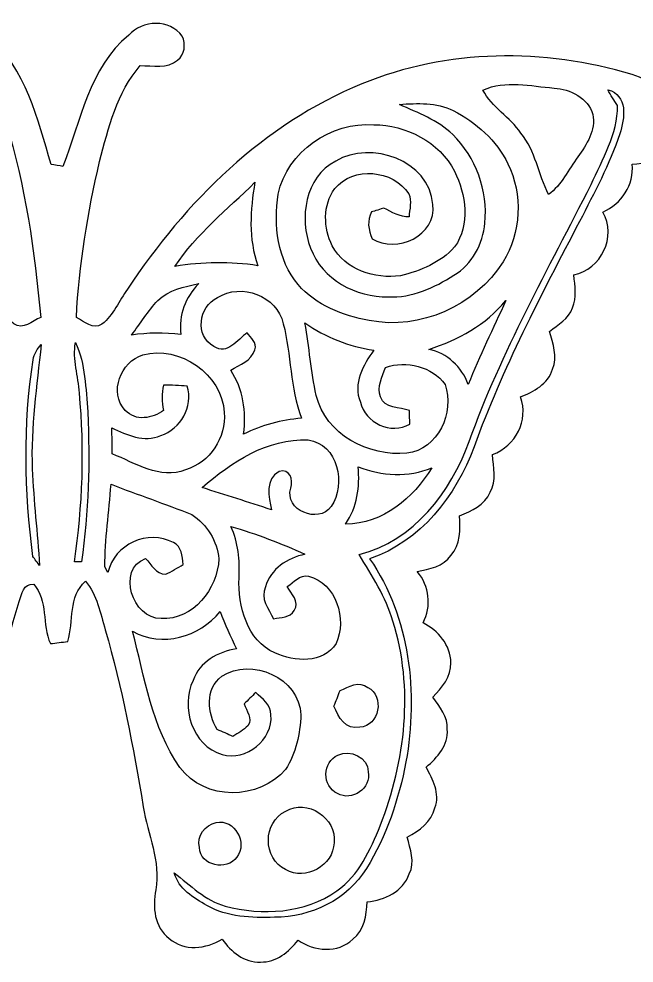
# Model space of a CAD drawing. Header units: centimetres. Extents: x -12.7 to 12.7, y -3.5 to 3.5.
# Drawn here: x -8.36 to -3.77, y -3.51 to 3.54 of the extents above; entities that cross this region are included whole.
import ezdxf

# ---------------------------------------------------------------- set-up
doc = ezdxf.new("R2010")
doc.units = ezdxf.units.CM
doc.header["$MEASUREMENT"] = 0
doc.layers.add('Camada 1', color=7, linetype='Continuous')

msp = doc.modelspace()

# ---------------------------------------------------------------- linework, layer by layer
at = {"layer": 'Camada 1', "color": 156}
for points, knots in [([(-8.97536, 3.435), (-8.86777, 3.53447), (-8.68257, 3.51895), (-8.59013, 3.40571), (-8.59013, 3.40571), (-8.30862, 3.16476), (-8.22571, 2.78765), (-8.1227, 2.44934), (-8.1227, 2.44934), (-8.10048, 2.44544), (-8.05673, 2.4384), (-8.03451, 2.43487), (-8.03451, 2.43487), (-7.90363, 2.77388), (-7.83907, 3.169), (-7.54415, 3.41417), (-7.54415, 3.41417), (-7.44326, 3.52777), (-7.23618, 3.53518), (-7.14516, 3.40606), (-7.14516, 3.40606), (-7.11834, 3.34926), (-7.12328, 3.26531), (-7.18043, 3.22791), (-7.18043, 3.22791), (-7.25523, 3.15841), (-7.36669, 3.18805), (-7.45842, 3.18664), (-7.45842, 3.18664), (-7.63198, 2.98591), (-7.69549, 2.72133), (-7.76216, 2.47156), (-7.76216, 2.47156), (-7.8493, 2.08845), (-7.91668, 1.69898), (-7.93432, 1.30632), (-7.93432, 1.30632), (-7.87681, 1.27881), (-7.80979, 1.2132), (-7.74417, 1.25835), (-7.74417, 1.25835), (-7.65739, 1.32467), (-7.61612, 1.43191), (-7.55332, 1.5187), (-7.55332, 1.5187), (-7.12223, 2.17063), (-6.53873, 2.75166), (-5.80495, 3.0494), (-5.80495, 3.0494), (-5.16854, 3.31257), (-4.44358, 3.31786), (-3.78882, 3.12032), (-3.78882, 3.12032), (-3.64313, 3.07092), (-3.4798, 2.9852), (-3.45015, 2.81834), (-3.45015, 2.81834), (-3.41312, 2.62078), (-3.59692, 2.45109), (-3.78741, 2.45145), (-3.78741, 2.45145), (-3.77367, 2.29481), (-3.86574, 2.15759), (-4.00614, 2.09444), (-4.00614, 2.09444), (-3.90102, 1.90782), (-4.01813, 1.66899), (-4.22346, 1.62524), (-4.22346, 1.62524), (-4.21604, 1.54374), (-4.19734, 1.45661), (-4.23367, 1.37865), (-4.23367, 1.37865), (-4.26154, 1.29716), (-4.33987, 1.2527), (-4.40513, 1.20402), (-4.40513, 1.20402), (-4.37868, 1.11337), (-4.34269, 1.01458), (-4.38255, 0.92145), (-4.38255, 0.92145), (-4.4143, 0.81068), (-4.52191, 0.75352), (-4.62138, 0.71508), (-4.62138, 0.71508), (-4.55682, 0.53693), (-4.65878, 0.35172), (-4.82917, 0.28468), (-4.82917, 0.28468), (-4.82353, 0.1912), (-4.79812, 0.0896), (-4.84752, 0.00316), (-4.84752, 0.00316), (-4.8895, -0.09031), (-4.98439, -0.13828), (-5.07576, -0.1711), (-5.07576, -0.1711), (-5.07047, -0.27269), (-5.06623, -0.38734), (-5.14068, -0.46777), (-5.14068, -0.46777), (-5.19852, -0.54892), (-5.29907, -0.57009), (-5.3908, -0.58807), (-5.3908, -0.58807), (-5.30224, -0.69708), (-5.28143, -0.84384), (-5.34846, -0.97048), (-5.34846, -0.97048), (-5.23521, -1.02763), (-5.14244, -1.13629), (-5.13997, -1.26824), (-5.13997, -1.26824), (-5.13927, -1.37159), (-5.20664, -1.45555), (-5.27473, -1.52541), (-5.27473, -1.52541), (-5.22498, -1.59702), (-5.16078, -1.67145), (-5.16714, -1.76494), (-5.16714, -1.76494), (-5.15761, -1.88312), (-5.24121, -1.97555), (-5.32448, -2.04716), (-5.32448, -2.04716), (-5.27649, -2.13924), (-5.21828, -2.2433), (-5.25955, -2.34984), (-5.25955, -2.34984), (-5.28355, -2.45568), (-5.37562, -2.52095), (-5.46559, -2.56892), (-5.46559, -2.56892), (-5.44653, -2.65923), (-5.4049, -2.75449), (-5.45146, -2.84373), (-5.45146, -2.84373), (-5.49697, -2.97709), (-5.63421, -3.03883), (-5.76509, -3.05152), (-5.76509, -3.05152), (-5.76932, -3.15277), (-5.78626, -3.26424), (-5.87128, -3.33128), (-5.87128, -3.33128), (-5.98416, -3.43817), (-6.15984, -3.42089), (-6.28085, -3.33798), (-6.28085, -3.33798), (-6.34965, -3.42477), (-6.44313, -3.50485), (-6.56132, -3.50097), (-6.56132, -3.50097), (-6.68301, -3.50626), (-6.78074, -3.42511), (-6.84635, -3.33092), (-6.84635, -3.33092), (-6.96665, -3.40218), (-7.13034, -3.4244), (-7.24217, -3.32458), (-7.24217, -3.32458), (-7.35541, -3.24131), (-7.36599, -3.08997), (-7.34165, -2.96262), (-7.34165, -2.96262), (-7.30284, -2.7492), (-7.4055, -2.54916), (-7.43549, -2.34209), (-7.43549, -2.34209), (-7.50922, -1.8983), (-7.59459, -1.45555), (-7.71877, -1.0227), (-7.71877, -1.0227), (-7.75652, -0.89782), (-7.77909, -0.762), (-7.86659, -0.6597), (-7.86659, -0.6597), (-7.99641, -0.77399), (-7.9516, -0.95956), (-7.99923, -1.10912), (-7.99923, -1.10912), (-8.04227, -1.11512), (-8.08531, -1.12077), (-8.12834, -1.12572), (-8.12834, -1.12572), (-8.19361, -0.98424), (-8.14387, -0.80222), (-8.25323, -0.68297), (-8.25323, -0.68297), (-8.3319, -0.6738), (-8.33931, -0.75671), (-8.36083, -0.81138), (-8.36083, -0.81138), (-8.48395, -1.20685), (-8.57673, -1.61113), (-8.65116, -2.01824), (-8.65116, -2.01824), (-8.68538, -2.22037), (-8.71149, -2.42534), (-8.77746, -2.62078), (-8.77746, -2.62078), (-8.83461, -2.77671), (-8.80215, -2.94393), (-8.80004, -3.10549), (-8.80004, -3.10549), (-8.79545, -3.24979), (-8.9228, -3.37609), (-9.06285, -3.39195), (-9.06285, -3.39195), (-9.14858, -3.40747), (-9.22761, -3.36444), (-9.30239, -3.32987), (-9.30239, -3.32987), (-9.37153, -3.4237), (-9.46996, -3.50908), (-9.59485, -3.50097), (-9.59485, -3.50097), (-9.71232, -3.50448), (-9.80087, -3.41911), (-9.86966, -3.33409), (-9.86966, -3.33409), (-9.96279, -3.3976), (-10.08309, -3.43358), (-10.19139, -3.38561), (-10.19139, -3.38561), (-10.32756, -3.33833), (-10.39001, -3.18735), (-10.3893, -3.05257), (-10.3893, -3.05257), (-10.50042, -3.03423), (-10.62354, -2.99649), (-10.67787, -2.88819), (-10.67787, -2.88819), (-10.73996, -2.79118), (-10.7135, -2.67404), (-10.68916, -2.56962), (-10.68916, -2.56962), (-10.81757, -2.51319), (-10.89377, -2.3936), (-10.91564, -2.25812), (-10.91564, -2.25812), (-10.88918, -2.18687), (-10.86131, -2.11632), (-10.83063, -2.04681), (-10.83063, -2.04681), (-10.90259, -1.97979), (-10.97702, -1.90324), (-10.98232, -1.79882), (-10.98232, -1.79882), (-10.9982, -1.69333), (-10.93257, -1.60338), (-10.87402, -1.52364), (-10.87402, -1.52364), (-10.9421, -1.4545), (-11.01407, -1.37407), (-11.00384, -1.26929), (-11.00384, -1.26929), (-11.01478, -1.13383), (-10.91071, -1.03292), (-10.80417, -0.96908), (-10.80417, -0.96908), (-10.86272, -0.84137), (-10.85249, -0.69497), (-10.75795, -0.58807), (-10.75795, -0.58807), (-10.93011, -0.58242), (-11.06311, -0.45049), (-11.09097, -0.28468), (-11.09097, -0.28468), (-11.08321, -0.25717), (-11.06769, -0.20284), (-11.05993, -0.17568), (-11.05993, -0.17568), (-11.26525, -0.13828), (-11.40106, 0.08678), (-11.30723, 0.28187), (-11.30723, 0.28187), (-11.48503, 0.3383), (-11.59933, 0.5334), (-11.5256, 0.71366), (-11.5256, 0.71366), (-11.62755, 0.75352), (-11.73656, 0.81173), (-11.76902, 0.92533), (-11.76902, 0.92533), (-11.81664, 1.01706), (-11.77536, 1.11478), (-11.73868, 1.20156), (-11.73868, 1.20156), (-11.80218, 1.2467), (-11.87344, 1.28869), (-11.90872, 1.36102), (-11.90872, 1.36102), (-11.9574, 1.44073), (-11.93518, 1.53704), (-11.93341, 1.62453), (-11.93341, 1.62453), (-12.02337, 1.66334), (-12.12074, 1.71167), (-12.15672, 1.80974), (-12.15672, 1.80974), (-12.21069, 1.90112), (-12.17612, 2.00589), (-12.14331, 2.09727), (-12.14331, 2.09727), (-12.28654, 2.15406), (-12.37967, 2.29622), (-12.3645, 2.45145), (-12.3645, 2.45145), (-12.44529, 2.46803), (-12.5356, 2.4758), (-12.59663, 2.53858), (-12.59663, 2.53858), (-12.73563, 2.65077), (-12.73563, 2.89031), (-12.59346, 3.00002), (-12.59346, 3.00002), (-12.43294, 3.12384), (-12.22587, 3.15877), (-12.03219, 3.19863), (-12.03219, 3.19863), (-11.42964, 3.31998), (-10.78759, 3.26073), (-10.22737, 3.00214), (-10.22737, 3.00214), (-9.54792, 2.69346), (-9.00465, 2.14524), (-8.59613, 1.53), (-8.59613, 1.53), (-8.53263, 1.44003), (-8.48713, 1.33385), (-8.4021, 1.26118), (-8.4021, 1.26118), (-8.33261, 1.21108), (-8.26276, 1.28128), (-8.20067, 1.3081), (-8.20067, 1.3081), (-8.24618, 1.79811), (-8.31285, 2.29022), (-8.46173, 2.76083), (-8.46173, 2.76083), (-8.51464, 2.90936), (-8.56791, 3.06811), (-8.68432, 3.17994), (-8.68432, 3.17994), (-8.80463, 3.17183), (-8.92775, 3.18065), (-9.01805, 3.2706), (-9.01805, 3.2706), (-9.01099, 3.32668), (-9.02511, 3.39478), (-8.97536, 3.435)], [0, 0, 0, 0, 0.011236, 0.011236, 0.011236, 0.011236, 0.0224719, 0.0224719, 0.0224719, 0.0224719, 0.0337079, 0.0337079, 0.0337079, 0.0337079, 0.0449438, 0.0449438, 0.0449438, 0.0449438, 0.0561798, 0.0561798, 0.0561798, 0.0561798, 0.0674157, 0.0674157, 0.0674157, 0.0674157, 0.0786517, 0.0786517, 0.0786517, 0.0786517, 0.0898876, 0.0898876, 0.0898876, 0.0898876, 0.1011236, 0.1011236, 0.1011236, 0.1011236, 0.1123596, 0.1123596, 0.1123596, 0.1123596, 0.1235955, 0.1235955, 0.1235955, 0.1235955, 0.1348315, 0.1348315, 0.1348315, 0.1348315, 0.1460674, 0.1460674, 0.1460674, 0.1460674, 0.1573034, 0.1573034, 0.1573034, 0.1573034, 0.1685393, 0.1685393, 0.1685393, 0.1685393, 0.1797753, 0.1797753, 0.1797753, 0.1797753, 0.1910112, 0.1910112, 0.1910112, 0.1910112, 0.2022472, 0.2022472, 0.2022472, 0.2022472, 0.2134831, 0.2134831, 0.2134831, 0.2134831, 0.2247191, 0.2247191, 0.2247191, 0.2247191, 0.2359551, 0.2359551, 0.2359551, 0.2359551, 0.247191, 0.247191, 0.247191, 0.247191, 0.258427, 0.258427, 0.258427, 0.258427, 0.2696629, 0.2696629, 0.2696629, 0.2696629, 0.2808989, 0.2808989, 0.2808989, 0.2808989, 0.2921348, 0.2921348, 0.2921348, 0.2921348, 0.3033708, 0.3033708, 0.3033708, 0.3033708, 0.3146067, 0.3146067, 0.3146067, 0.3146067, 0.3258427, 0.3258427, 0.3258427, 0.3258427, 0.3370787, 0.3370787, 0.3370787, 0.3370787, 0.3483146, 0.3483146, 0.3483146, 0.3483146, 0.3595506, 0.3595506, 0.3595506, 0.3595506, 0.3707865, 0.3707865, 0.3707865, 0.3707865, 0.3820225, 0.3820225, 0.3820225, 0.3820225, 0.3932584, 0.3932584, 0.3932584, 0.3932584, 0.4044944, 0.4044944, 0.4044944, 0.4044944, 0.4157303, 0.4157303, 0.4157303, 0.4157303, 0.4269663, 0.4269663, 0.4269663, 0.4269663, 0.4382022, 0.4382022, 0.4382022, 0.4382022, 0.4494382, 0.4494382, 0.4494382, 0.4494382, 0.4606742, 0.4606742, 0.4606742, 0.4606742, 0.4719101, 0.4719101, 0.4719101, 0.4719101, 0.4831461, 0.4831461, 0.4831461, 0.4831461, 0.494382, 0.494382, 0.494382, 0.494382, 0.505618, 0.505618, 0.505618, 0.505618, 0.5168539, 0.5168539, 0.5168539, 0.5168539, 0.5280899, 0.5280899, 0.5280899, 0.5280899, 0.5393258, 0.5393258, 0.5393258, 0.5393258, 0.5505618, 0.5505618, 0.5505618, 0.5505618, 0.5617978, 0.5617978, 0.5617978, 0.5617978, 0.5730337, 0.5730337, 0.5730337, 0.5730337, 0.5842697, 0.5842697, 0.5842697, 0.5842697, 0.5955056, 0.5955056, 0.5955056, 0.5955056, 0.6067416, 0.6067416, 0.6067416, 0.6067416, 0.6179775, 0.6179775, 0.6179775, 0.6179775, 0.6292135, 0.6292135, 0.6292135, 0.6292135, 0.6404494, 0.6404494, 0.6404494, 0.6404494, 0.6516854, 0.6516854, 0.6516854, 0.6516854, 0.6629213, 0.6629213, 0.6629213, 0.6629213, 0.6741573, 0.6741573, 0.6741573, 0.6741573, 0.6853933, 0.6853933, 0.6853933, 0.6853933, 0.6966292, 0.6966292, 0.6966292, 0.6966292, 0.7078652, 0.7078652, 0.7078652, 0.7078652, 0.7191011, 0.7191011, 0.7191011, 0.7191011, 0.7303371, 0.7303371, 0.7303371, 0.7303371, 0.741573, 0.741573, 0.741573, 0.741573, 0.752809, 0.752809, 0.752809, 0.752809, 0.7640449, 0.7640449, 0.7640449, 0.7640449, 0.7752809, 0.7752809, 0.7752809, 0.7752809, 0.7865169, 0.7865169, 0.7865169, 0.7865169, 0.7977528, 0.7977528, 0.7977528, 0.7977528, 0.8089888, 0.8089888, 0.8089888, 0.8089888, 0.8202247, 0.8202247, 0.8202247, 0.8202247, 0.8314607, 0.8314607, 0.8314607, 0.8314607, 0.8426966, 0.8426966, 0.8426966, 0.8426966, 0.8539326, 0.8539326, 0.8539326, 0.8539326, 0.8651685, 0.8651685, 0.8651685, 0.8651685, 0.8764045, 0.8764045, 0.8764045, 0.8764045, 0.8876404, 0.8876404, 0.8876404, 0.8876404, 0.8988764, 0.8988764, 0.8988764, 0.8988764, 0.9101124, 0.9101124, 0.9101124, 0.9101124, 0.9213483, 0.9213483, 0.9213483, 0.9213483, 0.9325843, 0.9325843, 0.9325843, 0.9325843, 0.9438202, 0.9438202, 0.9438202, 0.9438202, 0.9550562, 0.9550562, 0.9550562, 0.9550562, 0.9662921, 0.9662921, 0.9662921, 0.9662921, 0.9775281, 0.9775281, 0.9775281, 0.9775281, 1, 1, 1, 1]), ([(-4.90114, 3.00426), (-4.90114, 3.00426), (-4.90114, 3.00426), (-4.90114, 3.00426), (-4.90114, 3.00426), (-4.83622, 2.87231), (-4.69688, 2.80423), (-4.61751, 2.68286), (-4.61751, 2.68286), (-4.50849, 2.55023), (-4.48768, 2.37455), (-4.41218, 2.22462), (-4.41218, 2.22462), (-4.31341, 2.29658), (-4.26366, 2.41053), (-4.19276, 2.50613), (-4.19276, 2.50613), (-4.1282, 2.59785), (-4.05553, 2.70474), (-4.08235, 2.82292), (-4.08235, 2.82292), (-4.11621, 2.94674), (-4.25097, 3.01166), (-4.37056, 3.01907), (-4.37056, 3.01907), (-4.54625, 3.03318), (-4.73251, 3.07939), (-4.90114, 3.00426)], [0, 0, 0, 0, 0.125, 0.125, 0.125, 0.125, 0.25, 0.25, 0.25, 0.25, 0.375, 0.375, 0.375, 0.375, 0.5, 0.5, 0.5, 0.5, 0.625, 0.625, 0.625, 0.625, 0.75, 0.75, 0.75, 0.75, 1, 1, 1, 1]), ([(-3.9698, 3.00637), (-3.9698, 3.00637), (-3.9698, 3.00637), (-3.9698, 3.00637), (-3.9698, 3.00637), (-3.94687, 2.9665), (-3.92253, 2.92734), (-3.89714, 2.88854), (-3.89714, 2.88854), (-3.89643, 2.67616), (-4.00931, 2.48778), (-4.09434, 2.29975), (-4.09434, 2.29975), (-4.41395, 1.66863), (-4.76462, 1.05021), (-5.00415, 0.3824), (-5.00415, 0.3824), (-5.13961, 0.00353), (-5.41867, -0.35947), (-5.82577, -0.46036), (-5.82577, -0.46036), (-5.72735, -0.61841), (-5.62645, -0.77786), (-5.57283, -0.95815), (-5.57283, -0.95815), (-5.41548, -1.45625), (-5.4797, -2.00306), (-5.66737, -2.48391), (-5.66737, -2.48391), (-5.74216, -2.66347), (-5.82648, -2.85467), (-5.99052, -2.97039), (-5.99052, -2.97039), (-6.23005, -3.13867), (-6.54861, -3.1577), (-6.82449, -3.08363), (-6.82449, -3.08363), (-6.97512, -3.04341), (-7.08271, -2.92629), (-7.20407, -2.83669), (-7.20407, -2.83669), (-7.17303, -2.95627), (-7.05943, -3.02119), (-6.96029, -3.07974), (-6.96029, -3.07974), (-6.80755, -3.16652), (-6.62763, -3.17253), (-6.45617, -3.16723), (-6.45617, -3.16723), (-6.18771, -3.16759), (-5.91185, -3.03635), (-5.77074, -2.80317), (-5.77074, -2.80317), (-5.6201, -2.56151), (-5.53013, -2.28635), (-5.47546, -2.008), (-5.47546, -2.008), (-5.38551, -1.4926), (-5.443, -0.93169), (-5.74674, -0.49247), (-5.74674, -0.49247), (-5.36609, -0.36547), (-5.10222, -0.02329), (-4.9671, 0.3422), (-4.9671, 0.3422), (-4.75684, 0.92604), (-4.46792, 1.47637), (-4.18007, 2.02423), (-4.18007, 2.02423), (-4.07105, 2.23767), (-3.95605, 2.44968), (-3.8795, 2.67723), (-3.8795, 2.67723), (-3.84315, 2.79471), (-3.81706, 2.9665), (-3.9698, 3.00637)], [0, 0, 0, 0, 0.05, 0.05, 0.05, 0.05, 0.1, 0.1, 0.1, 0.1, 0.15, 0.15, 0.15, 0.15, 0.2, 0.2, 0.2, 0.2, 0.25, 0.25, 0.25, 0.25, 0.3, 0.3, 0.3, 0.3, 0.35, 0.35, 0.35, 0.35, 0.4, 0.4, 0.4, 0.4, 0.45, 0.45, 0.45, 0.45, 0.5, 0.5, 0.5, 0.5, 0.55, 0.55, 0.55, 0.55, 0.6, 0.6, 0.6, 0.6, 0.65, 0.65, 0.65, 0.65, 0.7, 0.7, 0.7, 0.7, 0.75, 0.75, 0.75, 0.75, 0.8, 0.8, 0.8, 0.8, 0.85, 0.85, 0.85, 0.85, 0.9, 0.9, 0.9, 0.9, 1, 1, 1, 1]), ([(-5.52414, 2.89701), (-5.52414, 2.89701), (-5.52414, 2.89701), (-5.52414, 2.89701), (-5.52414, 2.89701), (-5.38621, 2.83316), (-5.23733, 2.78058), (-5.12655, 2.67194), (-5.12655, 2.67194), (-4.95265, 2.50367), (-4.86409, 2.25248), (-4.88631, 2.01188), (-4.88631, 2.01188), (-4.90114, 1.85666), (-4.98264, 1.70532), (-5.11739, 1.62243), (-5.11739, 1.62243), (-5.2645, 1.5307), (-5.43102, 1.45204), (-5.60882, 1.46156), (-5.60882, 1.46156), (-5.84799, 1.45767), (-6.10129, 1.59173), (-6.18701, 1.82386), (-6.18701, 1.82386), (-6.27486, 2.04645), (-6.22828, 2.35513), (-6.00004, 2.47438), (-6.00004, 2.47438), (-5.73369, 2.63031), (-5.30365, 2.48214), (-5.27402, 2.15123), (-5.27402, 2.15123), (-5.24827, 1.9191), (-5.54177, 1.78011), (-5.72876, 1.89547), (-5.72876, 1.89547), (-5.75627, 1.96074), (-5.76721, 2.03022), (-5.73229, 2.09479), (-5.73229, 2.09479), (-5.70934, 2.10185), (-5.66349, 2.11632), (-5.64056, 2.12372), (-5.64056, 2.12372), (-5.58058, 2.09373), (-5.52167, 2.05668), (-5.45217, 2.05739), (-5.45217, 2.05739), (-5.44971, 2.11454), (-5.4296, 2.17628), (-5.45535, 2.23061), (-5.45535, 2.23061), (-5.57106, 2.41087), (-5.86951, 2.43733), (-6.00674, 2.26905), (-6.00674, 2.26905), (-6.09706, 2.1477), (-6.09211, 1.97343), (-6.02543, 1.84221), (-6.02543, 1.84221), (-5.93054, 1.66404), (-5.70723, 1.59208), (-5.51638, 1.61924), (-5.51638, 1.61924), (-5.36787, 1.65417), (-5.21652, 1.71767), (-5.11281, 1.83339), (-5.11281, 1.83339), (-4.99356, 1.99989), (-5.02673, 2.22532), (-5.11422, 2.39818), (-5.11422, 2.39818), (-5.22393, 2.61902), (-5.47582, 2.74284), (-5.7157, 2.74567), (-5.7157, 2.74567), (-6.03144, 2.77001), (-6.3634, 2.54387), (-6.42832, 2.22849), (-6.42832, 2.22849), (-6.46535, 1.99672), (-6.43431, 1.73848), (-6.28015, 1.55256), (-6.28015, 1.55256), (-6.14785, 1.397), (-5.94606, 1.32291), (-5.75062, 1.28517), (-5.75062, 1.28517), (-5.36999, 1.20931), (-4.95723, 1.39522), (-4.75156, 1.72191), (-4.75156, 1.72191), (-4.61468, 1.93815), (-4.60269, 2.22566), (-4.71523, 2.45463), (-4.71523, 2.45463), (-4.79848, 2.63031), (-4.95335, 2.76294), (-5.12304, 2.85114), (-5.12304, 2.85114), (-5.24756, 2.91465), (-5.38973, 2.90617), (-5.52414, 2.89701)], [0, 0, 0, 0, 0.037037, 0.037037, 0.037037, 0.037037, 0.0740741, 0.0740741, 0.0740741, 0.0740741, 0.1111111, 0.1111111, 0.1111111, 0.1111111, 0.1481481, 0.1481481, 0.1481481, 0.1481481, 0.1851852, 0.1851852, 0.1851852, 0.1851852, 0.2222222, 0.2222222, 0.2222222, 0.2222222, 0.2592593, 0.2592593, 0.2592593, 0.2592593, 0.2962963, 0.2962963, 0.2962963, 0.2962963, 0.3333333, 0.3333333, 0.3333333, 0.3333333, 0.3703704, 0.3703704, 0.3703704, 0.3703704, 0.4074074, 0.4074074, 0.4074074, 0.4074074, 0.4444444, 0.4444444, 0.4444444, 0.4444444, 0.4814815, 0.4814815, 0.4814815, 0.4814815, 0.5185185, 0.5185185, 0.5185185, 0.5185185, 0.5555556, 0.5555556, 0.5555556, 0.5555556, 0.5925926, 0.5925926, 0.5925926, 0.5925926, 0.6296296, 0.6296296, 0.6296296, 0.6296296, 0.6666667, 0.6666667, 0.6666667, 0.6666667, 0.7037037, 0.7037037, 0.7037037, 0.7037037, 0.7407407, 0.7407407, 0.7407407, 0.7407407, 0.7777778, 0.7777778, 0.7777778, 0.7777778, 0.8148148, 0.8148148, 0.8148148, 0.8148148, 0.8518519, 0.8518519, 0.8518519, 0.8518519, 0.8888889, 0.8888889, 0.8888889, 0.8888889, 0.9259259, 0.9259259, 0.9259259, 0.9259259, 1, 1, 1, 1]), ([(-7.19912, 1.68804), (-7.19912, 1.68804), (-7.19912, 1.68804), (-7.19912, 1.68804), (-7.19912, 1.68804), (-6.99416, 1.72261), (-6.78532, 1.72649), (-6.57965, 1.69367), (-6.57965, 1.69367), (-6.65339, 1.89406), (-6.63751, 2.10996), (-6.60259, 2.31634), (-6.60259, 2.31634), (-6.80755, 2.11313), (-7.03967, 1.93145), (-7.19912, 1.68804)], [0, 0, 0, 0, 0.2, 0.2, 0.2, 0.2, 0.4, 0.4, 0.4, 0.4, 0.6, 0.6, 0.6, 0.6, 1, 1, 1, 1]), ([(-7.32683, 1.43403), (-7.32683, 1.43403), (-7.32683, 1.43403), (-7.32683, 1.43403), (-7.32683, 1.43403), (-7.40233, 1.35573), (-7.45737, 1.26118), (-7.52439, 1.17651), (-7.52439, 1.17651), (-7.40197, 1.19379), (-7.27779, 1.19556), (-7.15503, 1.1818), (-7.15503, 1.1818), (-7.17373, 1.32537), (-7.11941, 1.45767), (-7.02203, 1.56104), (-7.02203, 1.56104), (-7.12857, 1.53458), (-7.24675, 1.51623), (-7.32683, 1.43403)], [0, 0, 0, 0, 0.1666667, 0.1666667, 0.1666667, 0.1666667, 0.3333333, 0.3333333, 0.3333333, 0.3333333, 0.5, 0.5, 0.5, 0.5, 0.6666667, 0.6666667, 0.6666667, 0.6666667, 1, 1, 1, 1]), ([(-6.88128, 1.45555), (-6.88128, 1.45555), (-6.88128, 1.45555), (-6.88128, 1.45555), (-6.88128, 1.45555), (-7.02168, 1.39312), (-7.0545, 1.16733), (-6.90808, 1.0922), (-6.90808, 1.0922), (-6.80826, 1.02305), (-6.7324, 1.14299), (-6.66009, 1.19415), (-6.66009, 1.19415), (-6.63504, 1.15605), (-6.58247, 1.11936), (-6.604, 1.0668), (-6.604, 1.0668), (-6.62763, 0.98424), (-6.71583, 0.95355), (-6.78285, 0.9151), (-6.78285, 0.9151), (-6.69079, 0.77328), (-6.66467, 0.6043), (-6.68689, 0.43814), (-6.68689, 0.43814), (-6.55214, 0.50482), (-6.40503, 0.54363), (-6.25544, 0.55597), (-6.25544, 0.55597), (-6.33906, 0.78317), (-6.33306, 1.0287), (-6.39056, 1.26118), (-6.39056, 1.26118), (-6.43784, 1.46897), (-6.70418, 1.56951), (-6.88128, 1.45555)], [0, 0, 0, 0, 0.1, 0.1, 0.1, 0.1, 0.2, 0.2, 0.2, 0.2, 0.3, 0.3, 0.3, 0.3, 0.4, 0.4, 0.4, 0.4, 0.5, 0.5, 0.5, 0.5, 0.6, 0.6, 0.6, 0.6, 0.7, 0.7, 0.7, 0.7, 0.8, 0.8, 0.8, 0.8, 1, 1, 1, 1]), ([(-5.30577, 1.06961), (-5.30577, 1.06961), (-5.30577, 1.06961), (-5.30577, 1.06961), (-5.30577, 1.06961), (-5.16573, 1.0414), (-5.06201, 0.93909), (-5.01085, 0.80856), (-5.01085, 0.80856), (-4.92653, 1.02059), (-4.82458, 1.22555), (-4.73075, 1.43333), (-4.73075, 1.43333), (-4.87927, 1.25377), (-5.08706, 1.14053), (-5.30577, 1.06961)], [0, 0, 0, 0, 0.2, 0.2, 0.2, 0.2, 0.4, 0.4, 0.4, 0.4, 0.6, 0.6, 0.6, 0.6, 1, 1, 1, 1]), ([(-6.22935, 1.26646), (-6.22935, 1.26646), (-6.22935, 1.26646), (-6.22935, 1.26646), (-6.22935, 1.26646), (-6.19794, 1.08691), (-6.18313, 0.90452), (-6.14503, 0.72602), (-6.14503, 0.72602), (-6.07694, 0.43497), (-5.75132, 0.26704), (-5.4691, 0.29491), (-5.4691, 0.29491), (-5.23521, 0.32103), (-5.1114, 0.60006), (-5.18337, 0.80751), (-5.18337, 0.80751), (-5.27826, 0.94156), (-5.47582, 0.98953), (-5.62785, 0.93486), (-5.62785, 0.93486), (-5.65431, 0.86535), (-5.69241, 0.79058), (-5.66596, 0.71472), (-5.66596, 0.71472), (-5.63738, 0.62476), (-5.52167, 0.64311), (-5.45007, 0.61277), (-5.45007, 0.61277), (-5.449, 0.57962), (-5.44759, 0.54609), (-5.44653, 0.51257), (-5.44653, 0.51257), (-5.58835, 0.43039), (-5.77744, 0.52069), (-5.81589, 0.67627), (-5.81589, 0.67627), (-5.87269, 0.81314), (-5.79578, 0.95391), (-5.7157, 1.06291), (-5.7157, 1.06291), (-5.9002, 1.09007), (-6.07625, 1.15992), (-6.22935, 1.26646)], [0, 0, 0, 0, 0.0833333, 0.0833333, 0.0833333, 0.0833333, 0.1666667, 0.1666667, 0.1666667, 0.1666667, 0.25, 0.25, 0.25, 0.25, 0.3333333, 0.3333333, 0.3333333, 0.3333333, 0.4166667, 0.4166667, 0.4166667, 0.4166667, 0.5, 0.5, 0.5, 0.5, 0.5833333, 0.5833333, 0.5833333, 0.5833333, 0.6666667, 0.6666667, 0.6666667, 0.6666667, 0.75, 0.75, 0.75, 0.75, 0.8333333, 0.8333333, 0.8333333, 0.8333333, 1, 1, 1, 1]), ([(-8.25712, 0.99236), (-8.25712, 0.99236), (-8.25712, 0.99236), (-8.25712, 0.99236), (-8.25712, 0.99236), (-8.33261, 0.50658), (-8.32237, 0.00987), (-8.25888, -0.47659), (-8.25888, -0.47659), (-8.24653, -0.49283), (-8.22184, -0.52563), (-8.20949, -0.54222), (-8.20949, -0.54222), (-8.22536, -0.30198), (-8.25323, -0.06244), (-8.26417, 0.17814), (-8.26417, 0.17814), (-8.27511, 0.4893), (-8.2303, 0.79833), (-8.19679, 1.1063), (-8.19679, 1.1063), (-8.22642, 1.07421), (-8.25111, 1.03716), (-8.25712, 0.99236)], [0, 0, 0, 0, 0.1428571, 0.1428571, 0.1428571, 0.1428571, 0.2857143, 0.2857143, 0.2857143, 0.2857143, 0.4285714, 0.4285714, 0.4285714, 0.4285714, 0.5714286, 0.5714286, 0.5714286, 0.5714286, 0.7142857, 0.7142857, 0.7142857, 0.7142857, 1, 1, 1, 1]), ([(-7.91174, 0.74365), (-7.91174, 0.74365), (-7.91174, 0.74365), (-7.91174, 0.74365), (-7.91174, 0.74365), (-7.87364, 0.3249), (-7.88634, -0.09877), (-7.94985, -0.51469), (-7.94985, -0.51469), (-7.93644, -0.51469), (-7.91033, -0.5154), (-7.89727, -0.51576), (-7.89727, -0.51576), (-7.84083, -0.14605), (-7.83342, 0.2293), (-7.8493, 0.60254), (-7.8493, 0.60254), (-7.86518, 0.77681), (-7.86623, 0.95956), (-7.94138, 1.12077), (-7.94138, 1.12077), (-7.96536, 0.99413), (-7.91915, 0.86995), (-7.91174, 0.74365)], [0, 0, 0, 0, 0.1428571, 0.1428571, 0.1428571, 0.1428571, 0.2857143, 0.2857143, 0.2857143, 0.2857143, 0.4285714, 0.4285714, 0.4285714, 0.4285714, 0.5714286, 0.5714286, 0.5714286, 0.5714286, 0.7142857, 0.7142857, 0.7142857, 0.7142857, 1, 1, 1, 1]), ([(-7.5699, 0.61453), (-7.5699, 0.61453), (-7.5699, 0.61453), (-7.5699, 0.61453), (-7.5699, 0.61453), (-7.49265, 0.53021), (-7.36776, 0.55386), (-7.28415, 0.61453), (-7.28415, 0.61453), (-7.29933, 0.67734), (-7.29721, 0.74048), (-7.28486, 0.80291), (-7.28486, 0.80291), (-7.22558, 0.80222), (-7.16633, 0.8001), (-7.10706, 0.79621), (-7.10706, 0.79621), (-7.06191, 0.64065), (-7.15503, 0.4773), (-7.30566, 0.42615), (-7.30566, 0.42615), (-7.42914, 0.37358), (-7.55896, 0.43003), (-7.67009, 0.48541), (-7.67009, 0.48541), (-7.66867, 0.4205), (-7.66726, 0.35524), (-7.66655, 0.28963), (-7.66655, 0.28963), (-7.4944, 0.22153), (-7.31061, 0.09525), (-7.12011, 0.17144), (-7.12011, 0.17144), (-6.93773, 0.22436), (-6.81743, 0.41205), (-6.83153, 0.59901), (-6.83153, 0.59901), (-6.84883, 0.88582), (-7.16455, 1.10384), (-7.43937, 1.0287), (-7.43937, 1.0287), (-7.60306, 0.97825), (-7.69479, 0.74612), (-7.5699, 0.61453)], [0, 0, 0, 0, 0.0833333, 0.0833333, 0.0833333, 0.0833333, 0.1666667, 0.1666667, 0.1666667, 0.1666667, 0.25, 0.25, 0.25, 0.25, 0.3333333, 0.3333333, 0.3333333, 0.3333333, 0.4166667, 0.4166667, 0.4166667, 0.4166667, 0.5, 0.5, 0.5, 0.5, 0.5833333, 0.5833333, 0.5833333, 0.5833333, 0.6666667, 0.6666667, 0.6666667, 0.6666667, 0.75, 0.75, 0.75, 0.75, 0.8333333, 0.8333333, 0.8333333, 0.8333333, 1, 1, 1, 1]), ([(-6.99698, 0.03844), (-6.99698, 0.03844), (-6.99698, 0.03844), (-6.99698, 0.03844), (-6.99698, 0.03844), (-6.82449, -0.01763), (-6.65091, -0.0695), (-6.47912, -0.127), (-6.47912, -0.127), (-6.49958, -0.03174), (-6.5278, 0.103), (-6.42231, 0.1584), (-6.42231, 0.1584), (-6.33942, 0.18274), (-6.31613, 0.09771), (-6.33482, 0.03527), (-6.33482, 0.03527), (-6.38632, -0.13017), (-6.12705, -0.23671), (-6.03284, -0.10266), (-6.03284, -0.10266), (-5.92067, 0.06349), (-5.98204, 0.36476), (-6.20642, 0.3937), (-6.20642, 0.3937), (-6.50875, 0.40815), (-6.77686, 0.22825), (-6.99698, 0.03844)], [0, 0, 0, 0, 0.125, 0.125, 0.125, 0.125, 0.25, 0.25, 0.25, 0.25, 0.375, 0.375, 0.375, 0.375, 0.5, 0.5, 0.5, 0.5, 0.625, 0.625, 0.625, 0.625, 0.75, 0.75, 0.75, 0.75, 1, 1, 1, 1]), ([(-5.83177, 0.19368), (-5.83177, 0.19368), (-5.83177, 0.19368), (-5.83177, 0.19368), (-5.83177, 0.19368), (-5.81871, 0.04444), (-5.83952, -0.10724), (-5.92632, -0.23318), (-5.92632, -0.23318), (-5.6462, -0.23318), (-5.42325, -0.03951), (-5.28179, 0.18555), (-5.28179, 0.18555), (-5.45889, 0.11535), (-5.65608, 0.12347), (-5.83177, 0.19368)], [0, 0, 0, 0, 0.2, 0.2, 0.2, 0.2, 0.4, 0.4, 0.4, 0.4, 0.6, 0.6, 0.6, 0.6, 1, 1, 1, 1]), ([(-7.67608, 0.06349), (-7.67608, 0.06349), (-7.67608, 0.06349), (-7.67608, 0.06349), (-7.67608, 0.06349), (-7.69196, -0.14145), (-7.72159, -0.34783), (-7.72159, -0.55245), (-7.72159, -0.55245), (-7.72159, -0.55245), (-7.69937, -0.59619), (-7.69937, -0.59619), (-7.69937, -0.59619), (-7.65315, -0.38169), (-7.39916, -0.27269), (-7.21042, -0.37112), (-7.21042, -0.37112), (-7.14798, -0.40216), (-7.14445, -0.47378), (-7.13739, -0.53481), (-7.13739, -0.53481), (-7.18043, -0.56056), (-7.22277, -0.58737), (-7.26827, -0.60854), (-7.26827, -0.60854), (-7.33989, -0.60501), (-7.37693, -0.53869), (-7.41785, -0.49035), (-7.41785, -0.49035), (-7.63834, -0.57396), (-7.51557, -0.94121), (-7.30284, -0.93839), (-7.30284, -0.93839), (-7.06437, -0.95179), (-6.88092, -0.71683), (-6.87175, -0.49388), (-6.87175, -0.49388), (-6.88233, -0.36018), (-6.9617, -0.23529), (-7.07354, -0.16298), (-7.07354, -0.16298), (-7.27251, -0.08325), (-7.47606, -0.01447), (-7.67608, 0.06349)], [0, 0, 0, 0, 0.0833333, 0.0833333, 0.0833333, 0.0833333, 0.1666667, 0.1666667, 0.1666667, 0.1666667, 0.25, 0.25, 0.25, 0.25, 0.3333333, 0.3333333, 0.3333333, 0.3333333, 0.4166667, 0.4166667, 0.4166667, 0.4166667, 0.5, 0.5, 0.5, 0.5, 0.5833333, 0.5833333, 0.5833333, 0.5833333, 0.6666667, 0.6666667, 0.6666667, 0.6666667, 0.75, 0.75, 0.75, 0.75, 0.8333333, 0.8333333, 0.8333333, 0.8333333, 1, 1, 1, 1]), ([(-6.78215, -0.25082), (-6.78215, -0.25082), (-6.78215, -0.25082), (-6.78215, -0.25082), (-6.78215, -0.25082), (-6.72782, -0.37146), (-6.71335, -0.50305), (-6.72112, -0.63429), (-6.72112, -0.63429), (-6.72818, -0.8449), (-6.66362, -1.10208), (-6.453, -1.1952), (-6.453, -1.1952), (-6.30802, -1.26188), (-6.09423, -1.27776), (-5.99756, -1.12501), (-5.99756, -1.12501), (-5.91326, -0.94297), (-5.99475, -0.67522), (-6.2036, -0.62194), (-6.2036, -0.62194), (-6.26886, -0.60749), (-6.31084, -0.66993), (-6.36128, -0.69849), (-6.36128, -0.69849), (-6.33411, -0.75318), (-6.26463, -0.8128), (-6.30943, -0.87806), (-6.30943, -0.87806), (-6.34118, -0.9338), (-6.40856, -0.92816), (-6.46289, -0.9398), (-6.46289, -0.9398), (-6.50027, -0.86747), (-6.5666, -0.78705), (-6.52285, -0.70202), (-6.52285, -0.70202), (-6.48616, -0.56761), (-6.35952, -0.48541), (-6.22899, -0.45931), (-6.22899, -0.45931), (-6.4082, -0.37606), (-6.59341, -0.30797), (-6.78215, -0.25082)], [0, 0, 0, 0, 0.0833333, 0.0833333, 0.0833333, 0.0833333, 0.1666667, 0.1666667, 0.1666667, 0.1666667, 0.25, 0.25, 0.25, 0.25, 0.3333333, 0.3333333, 0.3333333, 0.3333333, 0.4166667, 0.4166667, 0.4166667, 0.4166667, 0.5, 0.5, 0.5, 0.5, 0.5833333, 0.5833333, 0.5833333, 0.5833333, 0.6666667, 0.6666667, 0.6666667, 0.6666667, 0.75, 0.75, 0.75, 0.75, 0.8333333, 0.8333333, 0.8333333, 0.8333333, 1, 1, 1, 1]), ([(-7.51557, -1.03292), (-7.51557, -1.03292), (-7.51557, -1.03292), (-7.51557, -1.03292), (-7.51557, -1.03292), (-7.42456, -1.37865), (-7.37234, -1.74941), (-7.16209, -2.04857), (-7.16209, -2.04857), (-6.98041, -2.30046), (-6.56943, -2.29551), (-6.37329, -2.06409), (-6.37329, -2.06409), (-6.29532, -1.94415), (-6.26604, -1.79704), (-6.25968, -1.65629), (-6.25968, -1.65629), (-6.26991, -1.38077), (-6.62939, -1.22344), (-6.84917, -1.36947), (-6.84917, -1.36947), (-6.97723, -1.4619), (-6.95642, -1.64606), (-6.8841, -1.76705), (-6.8841, -1.76705), (-6.84494, -1.78364), (-6.80578, -1.80057), (-6.76663, -1.81821), (-6.76663, -1.81821), (-6.72853, -1.79246), (-6.6876, -1.77024), (-6.6548, -1.73777), (-6.6548, -1.73777), (-6.61492, -1.6838), (-6.66784, -1.62772), (-6.68301, -1.57551), (-6.68301, -1.57551), (-6.65409, -1.54693), (-6.62515, -1.5187), (-6.59623, -1.49048), (-6.59623, -1.49048), (-6.54614, -1.53528), (-6.48582, -1.58184), (-6.48263, -1.65629), (-6.48263, -1.65629), (-6.4664, -1.84326), (-6.66784, -2.00413), (-6.84742, -1.95226), (-6.84742, -1.95226), (-7.07002, -1.8877), (-7.15926, -1.59843), (-7.06402, -1.40017), (-7.06402, -1.40017), (-7.01604, -1.26223), (-6.8774, -1.18709), (-6.74088, -1.16346), (-6.74088, -1.16346), (-6.78532, -1.0728), (-6.8259, -0.98071), (-6.86223, -0.88652), (-6.86223, -0.88652), (-7.01745, -1.07526), (-7.29509, -1.15992), (-7.51557, -1.03292)], [0, 0, 0, 0, 0.0588235, 0.0588235, 0.0588235, 0.0588235, 0.1176471, 0.1176471, 0.1176471, 0.1176471, 0.1764706, 0.1764706, 0.1764706, 0.1764706, 0.2352941, 0.2352941, 0.2352941, 0.2352941, 0.2941176, 0.2941176, 0.2941176, 0.2941176, 0.3529412, 0.3529412, 0.3529412, 0.3529412, 0.4117647, 0.4117647, 0.4117647, 0.4117647, 0.4705882, 0.4705882, 0.4705882, 0.4705882, 0.5294118, 0.5294118, 0.5294118, 0.5294118, 0.5882353, 0.5882353, 0.5882353, 0.5882353, 0.6470588, 0.6470588, 0.6470588, 0.6470588, 0.7058824, 0.7058824, 0.7058824, 0.7058824, 0.7647059, 0.7647059, 0.7647059, 0.7647059, 0.8235294, 0.8235294, 0.8235294, 0.8235294, 0.8823529, 0.8823529, 0.8823529, 0.8823529, 1, 1, 1, 1]), ([(-5.96723, -1.47601), (-5.96723, -1.47601), (-5.96723, -1.47601), (-5.96723, -1.47601), (-5.96723, -1.47601), (-5.98204, -1.51482), (-5.99756, -1.55363), (-6.0131, -1.59244), (-6.0131, -1.59244), (-5.9817, -1.67286), (-5.92384, -1.772), (-5.82012, -1.74871), (-5.82012, -1.74871), (-5.67372, -1.74308), (-5.63245, -1.51448), (-5.76014, -1.45274), (-5.76014, -1.45274), (-5.82612, -1.39946), (-5.90337, -1.44673), (-5.96723, -1.47601)], [0, 0, 0, 0, 0.1666667, 0.1666667, 0.1666667, 0.1666667, 0.3333333, 0.3333333, 0.3333333, 0.3333333, 0.5, 0.5, 0.5, 0.5, 0.6666667, 0.6666667, 0.6666667, 0.6666667, 1, 1, 1, 1]), ([(-5.98275, -1.95791), (-5.98275, -1.95791), (-5.98275, -1.95791), (-5.98275, -1.95791), (-5.98275, -1.95791), (-6.10164, -2.00447), (-6.10234, -2.19321), (-5.98628, -2.24367), (-5.98628, -2.24367), (-5.87903, -2.30645), (-5.73298, -2.2038), (-5.75663, -2.08138), (-5.75663, -2.08138), (-5.7598, -1.97202), (-5.89033, -1.91381), (-5.98275, -1.95791)], [0, 0, 0, 0, 0.2, 0.2, 0.2, 0.2, 0.4, 0.4, 0.4, 0.4, 0.6, 0.6, 0.6, 0.6, 1, 1, 1, 1]), ([(-6.37258, -2.37666), (-6.37258, -2.37666), (-6.37258, -2.37666), (-6.37258, -2.37666), (-6.37258, -2.37666), (-6.54578, -2.45463), (-6.54507, -2.73227), (-6.37329, -2.81094), (-6.37329, -2.81094), (-6.22511, -2.89806), (-6.01661, -2.78165), (-6.01203, -2.61055), (-6.01203, -2.61055), (-5.99015, -2.4278), (-6.21488, -2.27646), (-6.37258, -2.37666)], [0, 0, 0, 0, 0.2, 0.2, 0.2, 0.2, 0.4, 0.4, 0.4, 0.4, 0.6, 0.6, 0.6, 0.6, 1, 1, 1, 1]), ([(-6.89151, -2.45991), (-6.89151, -2.45991), (-6.89151, -2.45991), (-6.89151, -2.45991), (-6.89151, -2.45991), (-6.97652, -2.48038), (-7.03579, -2.55869), (-7.0171, -2.64688), (-7.0171, -2.64688), (-7.01216, -2.782), (-6.80966, -2.8268), (-6.7384, -2.7185), (-6.7384, -2.7185), (-6.65127, -2.61196), (-6.75604, -2.43204), (-6.89151, -2.45991)], [0, 0, 0, 0, 0.2, 0.2, 0.2, 0.2, 0.4, 0.4, 0.4, 0.4, 0.6, 0.6, 0.6, 0.6, 1, 1, 1, 1])]:
    msp.add_open_spline(points, degree=3, knots=knots, dxfattribs=at)

doc.saveas('drawing.dxf')
